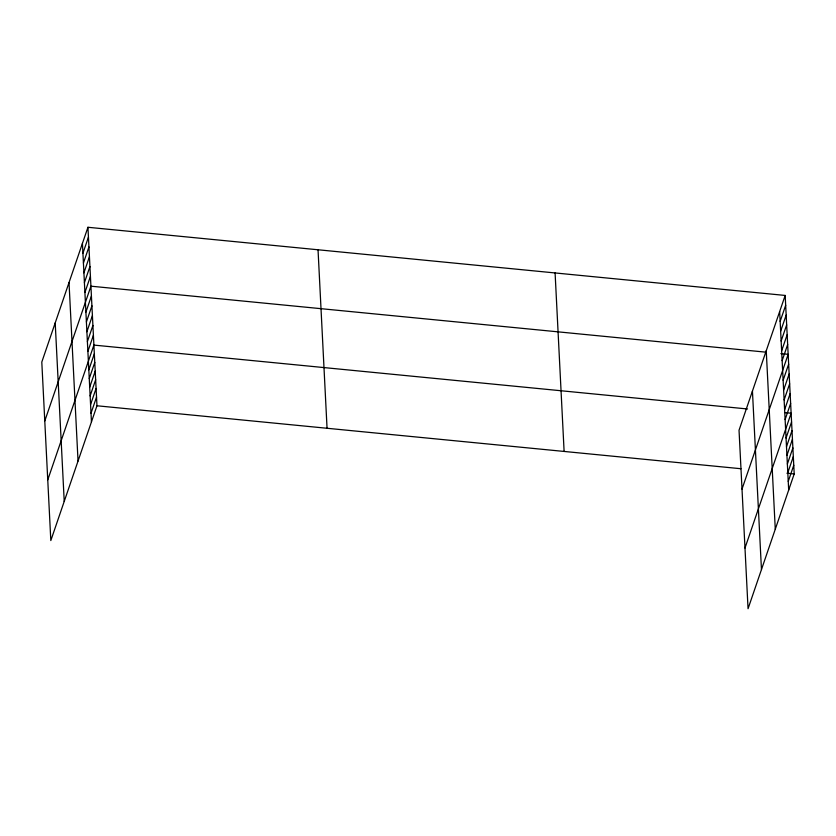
<?xml version="1.0" encoding="UTF-8"?>
<svg xmlns="http://www.w3.org/2000/svg" width="836" height="836" viewBox="0 0 836 836"><rect width="100%" height="100%" fill="white"/><g stroke="black" fill="none" stroke-linecap="round" stroke-linejoin="round"><path stroke-width="1.25" d="M87.947 227.277L41.8 362.061L50.818 540.558L96.966 405.773L87.947 227.277L785.182 295.442L794.2 473.939L748.053 608.723L739.034 430.226L785.182 295.442M82.921 253.214L88.449 237.1M83.422 263.037L88.94 246.913M83.913 272.849L89.431 256.736M84.415 282.672L89.933 266.548M84.906 292.485L90.424 276.371M44.778 420.968L90.925 286.184L766.361 352.207M85.899 312.121L91.417 295.996M86.401 321.944L91.918 305.819M86.892 331.756L92.409 315.632M87.393 341.569L92.911 325.455M87.884 351.392L93.402 335.267M47.757 479.874L93.904 345.09L747.541 408.982M88.825 369.878L94.343 353.753M89.264 378.551L94.781 362.427M89.703 387.214L95.22 371.1M90.131 395.888L95.659 379.763M90.57 404.561L96.098 388.437M91.009 413.224L96.537 397.11M780.155 321.379L785.673 305.255M780.646 331.192L786.174 315.078M781.148 341.015L786.666 324.89M781.639 350.827L787.167 334.703M782.141 360.64L787.658 344.526M742.002 489.123L788.16 354.339L780.887 353.628M783.133 380.275L788.651 364.162M783.625 390.099L789.142 373.974M784.126 399.911L789.644 383.797M784.617 409.734L790.135 393.61M785.119 419.547L790.637 403.433M744.98 548.029L791.128 413.245L785.077 412.65M786.049 438.033L791.567 421.919M786.488 446.706L792.005 430.582M786.927 455.38L792.444 439.255M787.366 464.043L792.883 447.929M787.805 472.716L793.322 456.592M788.243 481.39L793.761 465.265M96.966 405.773L740.915 468.724M786.937 473.228L794.2 473.939M779.654 311.556L788.682 490.053M766.246 350.723L775.275 529.219M752.442 391.06L761.46 569.556M555.094 272.944L564.112 451.44M318.035 249.776L327.054 428.272M82.43 243.401L91.448 421.898M69.022 282.558L78.041 461.054M55.207 322.905L64.226 501.401"/></g></svg>
